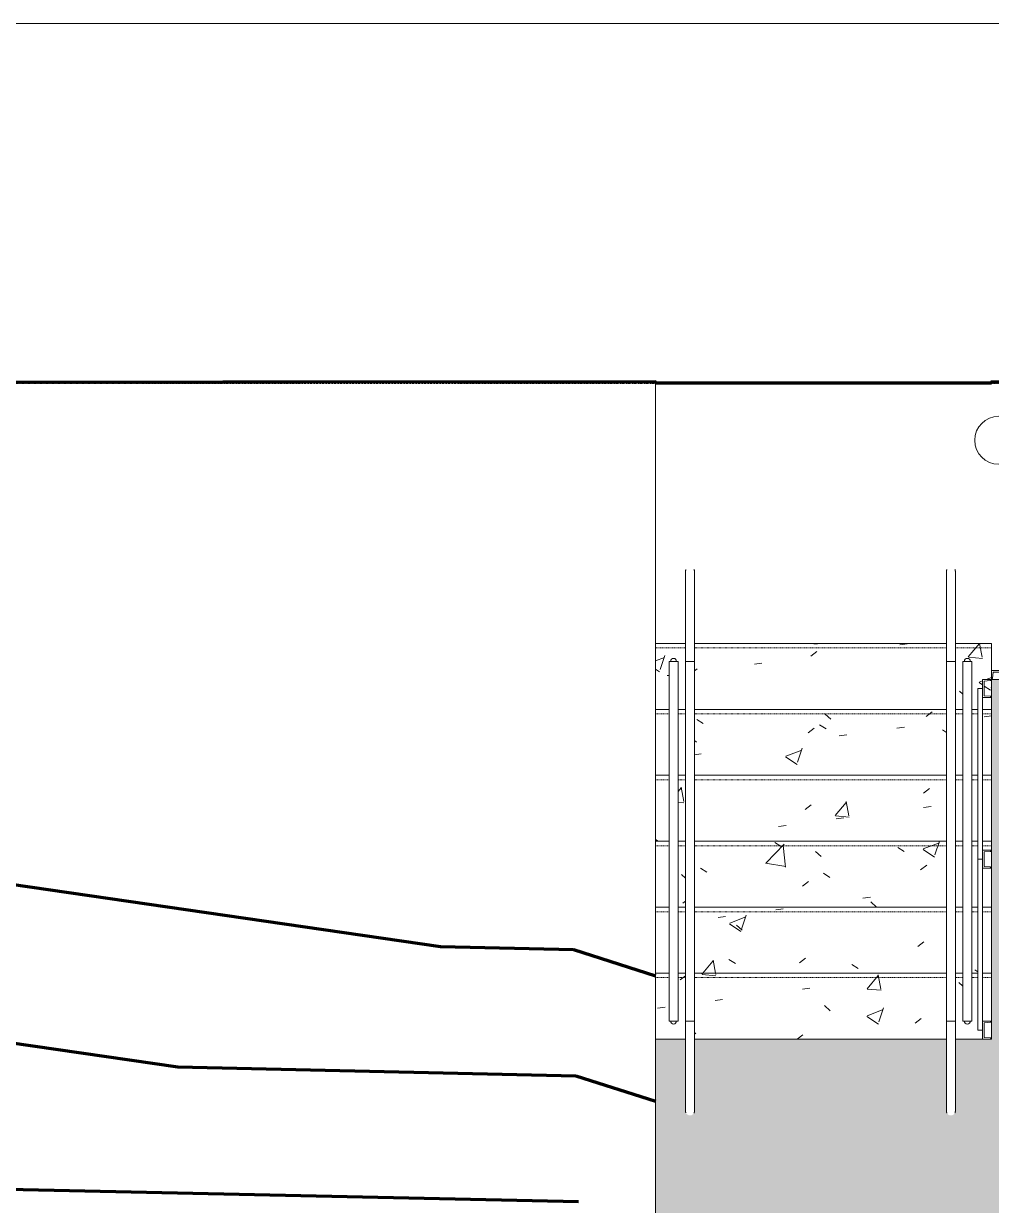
# Model space of a CAD drawing. Header units: inches. Extents: x -4235 to -464, y 9706 to 12425.
# Drawn here: x -2466.3 to -2304.9, y 12131.4 to 12328.6 of the extents above; entities that cross this region are included whole.
import ezdxf

# ---------------------------------------------------------------- set-up
doc = ezdxf.new("R2010")
doc.units = ezdxf.units.IN
doc.header["$MEASUREMENT"] = 0
doc.linetypes.add('Double Dash 3_8_', pattern=[1, 0.375, -0.125, 0.125, -0.125, 0.125, -0.125])
doc.linetypes.add('Overhead 1_16_', pattern=[0.101562, 0.0625, -0.039062])
for name, color, linetype, lineweight in [('0-1', 7, 'Continuous', 5), ('A-FLOR-4', 192, 'Continuous', 9), ('A-FLOR-HRAL', 11, 'Continuous', 9), ('A-FLOR-PATT-1', 9, 'Continuous', 9), ('A-GLAZ-CURT', 52, 'Continuous', 9), ('A-GLAZ-CWMG', 51, 'Continuous', 9), ('C-PROP-LINE', 91, 'Double Dash 3_8_', 50), ('C-TOPO', 7, 'Continuous', 9), ('C-TOPO-MAJR-1', 253, 'Continuous', 70), ('E-LITE-EQPM', 33, 'Continuous', 9), ('S-STRS', 31, 'Continuous', 9), ('S-STRS-6', 9, 'Continuous', 9), ('S-STRS-7', 31, 'Overhead 1_16_', 9)]:
    doc.layers.add(name, color=color, linetype=linetype, lineweight=lineweight)
pattern_1 = [(50, (0, 0), (27.5427, -2.40992), [2.88, -31.68]), (355, (0, 0), (-5.327844, 28.884266), [2.304, -25.344]), (100.451, (2.295, -0.2), (22.215316, 26.47393), [2.448, -26.924]), (46.184, (0, 7.68), (40.981875, -6.35642), [4.32, -47.52]), (96.636, (3.415, 7.15), (35.89075, 37.40619), [3.671, -40.386]), (351.184, (0, 7.68), (35.89097, 37.40622), [3.456, -38.016]), (21, (3.84, 5.76), (22.921036, -15.46073), [2.88, -31.68]), (326, (3.84, 5.76), (9.34353, 27.84574), [2.304, -25.344]), (71.451, (5.75, 4.472), (32.26477, 12.38442), [2.448, -26.924]), (37.5, (0, 0), (0.466855, 12.782707), [1.267, -23.77, 1.267, -24.461, -25.44]), (37.5, (0, 0), (0.466855, 12.782707), [-50.765, 1.267, -24.173]), (7.5, (0, 0), (10.10159, 15.14509), [1.267, -13.402, 1.267, -23.194, -9.696]), (7.5, (0, 0), (10.10159, 15.14509), [-39.13, 1.267, -8.429]), (327.5, (-8.563, 0), (20.499161, -0.86578), [1.267, -8.333, 1.267, -28.685, -39.744]), (327.5, (-8.563, 0), (20.499161, -0.86578), [-39.552, 1.267, -38.477]), (317.5, (-12.403, 0), (22.39478, 3.844288), [1.267, -11.213, 1.267, -18.624, -28.224]), (317.5, (-12.403, 0), (22.39478, 3.844288), [-32.371, 1.267, -26.957])]

# ---------------------------------------------------------------- blocks, each defined once
blk = doc.blocks.new('CTR  - Topography_rvt-1-BACKGROUND - 1ST FLOOR')
at = {"layer": 'C-TOPO'}
for p, q in [((-2078.15, 12328.59), (-2626.02, 12328.59)), ((-2078.15, 12328.59), (-2626.02, 12328.59)), ((-2577.59, 12268.83), (-2360.95, 12268.83)), ((-2360.95, 12268.83), (-2577.59, 12268.83)), ((-2360.95, 12268.83), (-2360.95, 12268.69)), ((-2360.95, 12268.69), (-2360.95, 12268.83)), ((-2360.95, 12268.69), (-2360.95, 12226.84)), ((-2360.95, 12268.69), (-2360.95, 12226.84)), ((-2360.95, 12226.84), (-2360.95, 12225.19)), ((-2360.95, 12226.84), (-2360.95, 12225.19))]:
    blk.add_line(p, q, dxfattribs=at)
at = {"layer": 'C-TOPO-MAJR-1'}
for p, q in [((-2360.95, 12268.69), (-2304.95, 12268.69)), ((-2374.65, 12174.15), (-2360.95, 12169.76)), ((-2374.23, 12153.08), (-2360.95, 12148.82))]:
    blk.add_line(p, q, dxfattribs=at)
at = {"layer": 'C-TOPO-MAJR-1', "flags": 128}
for points in [[(-2360.95, 12268.69), (-2360.95, 12268.83), (-2577.47, 12268.69), (-2577.59, 12268.83)], [(-2304.95, 12268.69), (-2304.95, 12268.83), (-1999.32, 12268.83), (-1999.32, 12268.69)], [(-2535.37, 12195.03), (-2517.36, 12192.14), (-2396.78, 12174.64), (-2374.65, 12174.15)], [(-2554.95, 12171.95), (-2500.9, 12163.29), (-2440.61, 12154.54), (-2374.23, 12153.08)], [(-2373.8, 12132.01), (-2484.44, 12134.43), (-2574.52, 12148.86), (-2618.72, 12143.79)]]:
    blk.add_lwpolyline(points, dxfattribs=at)
blk = doc.blocks.new('Pathway_Cooper_McGraw-Edison _BSC-BRC_Round - Pathway_Cooper_McGraw-Edison _BSC-BRC_Round-2028611-BACKGROUND - 1ST FLOOR')
at = {"layer": 'E-LITE-EQPM'}
for start, end in [(360, 180), (180, 360)]:
    blk.add_arc((0, 0), 4, start, end, dxfattribs=at)
blk = doc.blocks.new('Horizontal_Siding - Horizontal_Siding-2850239-BACKGROUND - 1ST FLOOR')
at = {"layer": 'A-GLAZ-CURT'}
for p, q in [((-14.25, -2.25), (-14.25, -1.5)), ((-12.75, -1.5), (12.75, -1.5)), ((14.25, -1.5), (14.25, -2.25)), ((14.25, -2.25), (-14.25, -2.25))]:
    blk.add_line(p, q, dxfattribs=at)
blk = doc.blocks.new('Rectangular Mullion - RAILING POST-2669756-BACKGROUND - 1ST FLOOR')
at = {"layer": 'A-GLAZ-CWMG'}
for p, q in [((-1.5, 1.5), (1.5, 1.5)), ((-1.5, 0), (-1.5, 1.5)), ((-1.22, 1.18), (-1.29, 0.21)), ((1.22, 1.18), (-1.22, 1.18)), ((1.29, 0.21), (1.22, 1.18)), ((1.5, 1.5), (1.5, 0))]:
    blk.add_line(p, q, dxfattribs=at)
for centre, radius, start, end in [((-1.5, 0.21), 0.21, 270, 0.528), ((1.5, 0.21), 0.211, 179.472, 270)]:
    blk.add_arc(centre, radius, start, end, dxfattribs=at)
blk = doc.blocks.new('Rectangular Mullion - RAILING POST-2680128-BACKGROUND - 1ST FLOOR')
at = {"layer": 'A-GLAZ-CWMG'}
for p, q in [((-3, 1.5), (0, 1.5)), ((-3, 0), (-3, 1.5)), ((-2.72, 1.18), (-2.79, 0.21)), ((-0.28, 1.18), (-2.72, 1.18)), ((-0.21, 0.21), (-0.28, 1.18)), ((0, 1.5), (0, 0))]:
    blk.add_line(p, q, dxfattribs=at)
for centre, radius, start, end in [((-3, 0.21), 0.21, 270, 0.528), ((0, 0.21), 0.211, 179.472, 270)]:
    blk.add_arc(centre, radius, start, end, dxfattribs=at)
blk = doc.blocks.new('Rectangular Mullion - RAILING POST-2806294-BACKGROUND - 1ST FLOOR')
at = {"layer": 'A-GLAZ-CWMG'}
for p, q in [((0, 1.5), (-3, 1.5)), ((-3, 1.5), (-3, 0)), ((-2.79, 0.21), (-2.72, 1.18)), ((-2.72, 1.18), (-0.28, 1.18)), ((-0.28, 1.18), (-0.21, 0.21)), ((0, 0), (0, 1.5))]:
    blk.add_line(p, q, dxfattribs=at)
for centre, start, end in [((-3, 0.21), 270, 0.528), ((0, 0.21), 179.472, 270)]:
    blk.add_arc(centre, 0.21, start, end, dxfattribs=at)
blk = doc.blocks.new('Rectangular Mullion - RAILING POST-2806288-BACKGROUND - 1ST FLOOR')
at = {"layer": 'A-GLAZ-CWMG'}
for p, q in [((-3, 0), (-3, -1.5)), ((0, -1.5), (0, 0)), ((-3, -1.5), (0, -1.5)), ((-2.72, -1.18), (-2.79, -0.21)), ((-0.28, -1.18), (-2.72, -1.18)), ((-0.21, -0.21), (-0.28, -1.18))]:
    blk.add_line(p, q, dxfattribs=at)
for centre, radius, start, end in [((-3, -0.21), 0.211, 359.472, 90), ((0, -0.21), 0.21, 90, 180.528)]:
    blk.add_arc(centre, radius, start, end, dxfattribs=at)
blk = doc.blocks.new('Railing - 1_-2850776-BACKGROUND - 1ST FLOOR')
at = {"layer": 'A-FLOR-HRAL'}
for p, q in [((2, 12.85), (2, 12.94)), ((2, 11), (2, 0)), ((3.5, 0), (3.5, 11))]:
    blk.add_line(p, q, dxfattribs=at)
at = {"layer": 'A-FLOR-HRAL', "flags": 128}
for points in [[(2, 15), (2, 15.03), (2, 15.06), (2.01, 15.09), (2.01, 15.12), (2.01, 15.15), (2.02, 15.18), (2.03, 15.21), (2.04, 15.24), (2.05, 15.26), (2.06, 15.29), (2.07, 15.32), (2.08, 15.35)], [(2, 15), (2, 15), (2, 14.99), (2, 14.97), (2, 14.95), (2, 14.92), (2, 14.89), (2, 14.84), (2, 14.8), (2, 14.74), (2, 14.68), (2, 14.62), (2, 14.55), (2, 14.47), (2, 14.39), (2, 14.3), (2, 14.21), (2, 14.11), (2, 14.01), (2, 13.9), (2, 13.79), (2, 13.67), (2, 13.55), (2, 13.42), (2, 13.29), (2, 13.16), (2, 13.02), (2, 12.89), (2, 12.74), (2, 12.6), (2, 12.45), (2, 12.3), (2, 12.15), (2, 11.99), (2, 11.84), (2, 11.68), (2, 11.52), (2, 11.36), (2, 11.2), (2, 11.04), (2, 11)], [(2, 14.53), (2, 14.6), (2, 14.67), (2, 14.73), (2, 14.78), (2, 14.83), (2, 14.87), (2, 14.91), (2, 14.94), (2, 14.97), (2, 14.98), (2, 14.99), (2, 15), (2, 15)], [(3.41, 15.35), (3.43, 15.33), (3.44, 15.3), (3.45, 15.27), (3.46, 15.24), (3.47, 15.22), (3.48, 15.19), (3.48, 15.16), (3.49, 15.13), (3.49, 15.1), (3.5, 15.07), (3.5, 15.04), (3.5, 15.01), (3.5, 15)], [(3.5, 11), (3.5, 11.16), (3.5, 11.32), (3.5, 11.48), (3.5, 11.64), (3.5, 11.79), (3.5, 11.95), (3.5, 12.11), (3.5, 12.26), (3.5, 12.41), (3.5, 12.56), (3.5, 12.7), (3.5, 12.85), (3.5, 12.99), (3.5, 13.12), (3.5, 13.26), (3.5, 13.39), (3.5, 13.52), (3.5, 13.64), (3.5, 13.76), (3.5, 13.87), (3.5, 13.98), (3.5, 14.08), (3.5, 14.18), (3.5, 14.28), (3.5, 14.37), (3.5, 14.45), (3.5, 14.53), (3.5, 14.6), (3.5, 14.67), (3.5, 14.73), (3.5, 14.78), (3.5, 14.83), (3.5, 14.87), (3.5, 14.91), (3.5, 14.94), (3.5, 14.97), (3.5, 14.98), (3.5, 14.99), (3.5, 15), (3.5, 15)], [(3.5, 15), (3.5, 15), (3.5, 14.99), (3.5, 14.97), (3.5, 14.95), (3.5, 14.92), (3.5, 14.89), (3.5, 14.84), (3.5, 14.8), (3.5, 14.74), (3.5, 14.68), (3.5, 14.62), (3.5, 14.55), (3.5, 14.47), (3.5, 14.39), (3.5, 14.3), (3.5, 14.21), (3.5, 14.11), (3.5, 14.01), (3.5, 13.9), (3.5, 13.79), (3.5, 13.67), (3.5, 13.55), (3.5, 13.42), (3.5, 13.29), (3.5, 13.16), (3.5, 13.02), (3.5, 12.89), (3.5, 12.74), (3.5, 12.6), (3.5, 12.45), (3.5, 12.3), (3.5, 12.15), (3.5, 11.99), (3.5, 11.84), (3.5, 11.68), (3.5, 11.52), (3.5, 11.36), (3.5, 11.2), (3.5, 11.04)], [(2, 11), (2, 11.16), (2, 11.32), (2, 11.48), (2, 11.64), (2, 11.79), (2, 11.95), (2, 12.11), (2, 12.26), (2, 12.41), (2, 12.56), (2, 12.7), (2, 12.84)]]:
    blk.add_lwpolyline(points, dxfattribs=at)
at = {"layer": 'A-FLOR-HRAL'}
blk.add_arc((0, 0), 0.5, 360, 180, dxfattribs=at)
blk = doc.blocks.new('Railing - 1_-2850778-BACKGROUND - 1ST FLOOR')
at = {"layer": 'A-FLOR-HRAL'}
for p, q in [((2, 0), (2, -11)), ((3.5, -11), (3.5, 0))]:
    blk.add_line(p, q, dxfattribs=at)
at = {"layer": 'A-FLOR-HRAL', "flags": 128}
for points in [[(2, -11), (2, -11.16), (2, -11.32), (2, -11.48), (2, -11.64), (2, -11.79), (2, -11.95), (2, -12.11), (2, -12.26), (2, -12.41), (2, -12.56), (2, -12.7), (2, -12.85), (2, -12.99), (2, -13.12), (2, -13.26), (2, -13.39), (2, -13.52), (2, -13.64), (2, -13.76), (2, -13.87), (2, -13.98), (2, -14.08), (2, -14.18), (2, -14.28), (2, -14.37), (2, -14.45), (2, -14.53), (2, -14.6), (2, -14.67), (2, -14.73), (2, -14.78), (2, -14.83), (2, -14.87), (2, -14.91), (2, -14.94), (2, -14.97), (2, -14.98), (2, -14.99), (2, -15), (2, -15)], [(2, -12.94), (2, -12.89), (2, -12.74), (2, -12.6), (2, -12.45), (2, -12.3), (2, -12.15), (2, -11.99), (2, -11.84), (2, -11.68), (2, -11.52), (2, -11.36), (2, -11.2), (2, -11.04)], [(3.5, -11), (3.5, -11.16), (3.5, -11.32), (3.5, -11.48), (3.5, -11.64), (3.5, -11.79), (3.5, -11.95), (3.5, -12.11), (3.5, -12.26), (3.5, -12.41), (3.5, -12.56), (3.5, -12.7), (3.5, -12.85), (3.5, -12.99), (3.5, -13.12), (3.5, -13.26), (3.5, -13.39), (3.5, -13.52), (3.5, -13.64), (3.5, -13.76), (3.5, -13.87), (3.5, -13.98), (3.5, -14.08), (3.5, -14.18), (3.5, -14.28), (3.5, -14.37), (3.5, -14.45), (3.5, -14.53), (3.5, -14.6), (3.5, -14.67), (3.5, -14.73), (3.5, -14.78), (3.5, -14.83), (3.5, -14.87), (3.5, -14.91), (3.5, -14.94), (3.5, -14.97), (3.5, -14.98), (3.5, -14.99), (3.5, -15), (3.5, -15)], [(3.5, -15), (3.5, -15), (3.5, -14.99), (3.5, -14.97), (3.5, -14.95), (3.5, -14.92), (3.5, -14.89), (3.5, -14.84), (3.5, -14.8), (3.5, -14.74), (3.5, -14.68), (3.5, -14.62), (3.5, -14.55), (3.5, -14.47), (3.5, -14.39), (3.5, -14.3), (3.5, -14.21), (3.5, -14.11), (3.5, -14.01), (3.5, -13.9), (3.5, -13.79), (3.5, -13.67), (3.5, -13.55), (3.5, -13.42), (3.5, -13.29), (3.5, -13.16), (3.5, -13.02), (3.5, -12.89), (3.5, -12.74), (3.5, -12.6), (3.5, -12.45), (3.5, -12.3), (3.5, -12.15), (3.5, -11.99), (3.5, -11.84), (3.5, -11.68), (3.5, -11.52), (3.5, -11.36), (3.5, -11.2), (3.5, -11.04), (3.5, -11)], [(2, -15), (2, -15), (2, -14.99), (2, -14.97), (2, -14.95), (2, -14.92), (2, -14.89), (2, -14.84), (2, -14.8), (2, -14.74), (2, -14.68), (2, -14.62), (2, -14.55), (2, -14.5)], [(2.07, -15.33), (2.06, -15.3), (2.05, -15.27), (2.04, -15.24), (2.03, -15.22), (2.02, -15.19), (2.02, -15.16), (2.01, -15.13), (2.01, -15.1), (2, -15.07), (2, -15.04), (2, -15.01), (2, -15)], [(3.5, -15), (3.5, -15.03), (3.5, -15.06), (3.49, -15.09), (3.49, -15.12), (3.49, -15.15), (3.48, -15.18), (3.47, -15.21), (3.46, -15.24), (3.45, -15.26), (3.44, -15.29), (3.43, -15.32), (3.42, -15.35)]]:
    blk.add_lwpolyline(points, dxfattribs=at)
at = {"layer": 'A-FLOR-HRAL'}
blk.add_arc((0, 0), 0.5, 180, 360, dxfattribs=at)
blk = doc.blocks.new('Railing - Railing-2852121-BACKGROUND - 1ST FLOOR')
at = {"layer": 'A-FLOR-HRAL'}
for p, q in [((-2358.7, 12222.19), (-2357.2, 12222.19)), ((-2358.7, 12222.19), (-2358.7, 12162.19)), ((-2357.2, 12222.19), (-2357.2, 12162.19)), ((-2355.95, 12222.19), (-2354.45, 12222.19)), ((-2355.95, 12222.19), (-2355.95, 12162.19)), ((-2354.45, 12222.19), (-2354.45, 12162.19)), ((-2357.2, 12162.19), (-2358.7, 12162.19)), ((-2354.45, 12162.19), (-2355.95, 12162.19))]:
    blk.add_line(p, q, dxfattribs=at)
for name, p in [('Railing - 1_-2850776-BACKGROUND - 1ST FLOOR', (-2357.95, 12222.19)), ('Railing - 1_-2850778-BACKGROUND - 1ST FLOOR', (-2357.95, 12162.19))]:
    blk.add_blockref(name, p)
blk = doc.blocks.new('Railing - Railing-2852128-BACKGROUND - 1ST FLOOR')
at = {"layer": 'A-FLOR-HRAL'}
for p, q in [((-2312.45, 12222.19), (-2310.95, 12222.19)), ((-2312.45, 12222.19), (-2312.45, 12162.19)), ((-2310.95, 12222.19), (-2310.95, 12162.19)), ((-2309.7, 12222.19), (-2308.2, 12222.19)), ((-2309.7, 12222.19), (-2309.7, 12162.19)), ((-2308.2, 12222.19), (-2308.2, 12162.19)), ((-2310.95, 12162.19), (-2312.45, 12162.19)), ((-2308.2, 12162.19), (-2309.7, 12162.19))]:
    blk.add_line(p, q, dxfattribs=at)
at = {"extrusion": (0, 0, -1), "zscale": -1}
for name, p in [('Railing - 1_-2850776-BACKGROUND - 1ST FLOOR', (2308.95, 12222.19)), ('Railing - 1_-2850778-BACKGROUND - 1ST FLOOR', (2308.95, 12162.19))]:
    blk.add_blockref(name, p, dxfattribs=at)
blk = doc.blocks.new('Family - ___-1878357-BACKGROUND - 1ST FLOOR')
at = {"layer": 'C-PROP-LINE'}
blk.add_line((-3989.61, 12268.69), (-629.56, 12268.69), dxfattribs=at)

msp = doc.modelspace()

# ---------------------------------------------------------------- hatches: boundary and pattern name
at = {"layer": 'A-FLOR-PATT-1'}
h = msp.add_hatch(dxfattribs=at)
h.set_pattern_fill('FP_15', color=256, style=0, pattern_type=2)
h.set_pattern_definition([(0, (-2997.02, 11101.99), (-120, 76.8), [0.392, -119.607]), (0, (-2997.02, 11102.386), (-120, 76.8), [0.392, -119.607]), (0, (-2997.02, 11111.59), (-120, 76.8), [0.392, -119.607]), (0, (-2997.02, 11111.986), (-120, 76.8), [0.392, -119.607]), (0, (-2997.02, 11121.19), (-120, 76.8), [0.392, -119.607]), (0, (-2997.02, 11121.586), (-120, 76.8), [0.392, -119.607]), (0, (-2997.02, 11130.79), (-120, 76.8), [0.392, -119.607]), (0, (-2997.02, 11131.186), (-120, 76.8), [0.392, -119.607]), (0, (-2997.02, 11140.39), (-120, 76.8), [0.392, -119.607]), (0, (-2997.02, 11140.786), (-120, 76.8), [0.392, -119.607]), (0, (-2997.02, 11149.99), (-120, 76.8), [0.392, -119.607]), (0, (-2997.02, 11150.386), (-120, 76.8), [0.392, -119.607]), (0, (-2997.02, 11159.59), (-120, 76.8), [0.392, -119.607]), (0, (-2997.02, 11159.986), (-120, 76.8), [0.392, -119.607]), (0, (-2997.02, 11169.19), (-120, 76.8), [0.392, -119.607]), (0, (-2997.02, 11169.586), (-120, 76.8), [0.392, -119.607]), (0, (-2977.02, 11101.99), (-120, 76.8), [0.392, -119.607]), (0, (-2977.02, 11102.386), (-120, 76.8), [0.392, -119.607]), (0, (-2977.02, 11111.59), (-120, 76.8), [0.392, -119.607]), (0, (-2977.02, 11111.986), (-120, 76.8), [0.392, -119.607]), (0, (-2977.02, 11121.19), (-120, 76.8), [0.392, -119.607]), (0, (-2977.02, 11121.586), (-120, 76.8), [0.392, -119.607]), (0, (-2977.02, 11130.79), (-120, 76.8), [0.392, -119.607]), (0, (-2977.02, 11131.186), (-120, 76.8), [0.392, -119.607]), (0, (-2977.02, 11140.39), (-120, 76.8), [0.392, -119.607]), (0, (-2977.02, 11140.786), (-120, 76.8), [0.392, -119.607]), (0, (-2977.02, 11149.99), (-120, 76.8), [0.392, -119.607]), (0, (-2977.02, 11150.386), (-120, 76.8), [0.392, -119.607]), (0, (-2977.02, 11159.59), (-120, 76.8), [0.392, -119.607]), (0, (-2977.02, 11159.986), (-120, 76.8), [0.392, -119.607]), (0, (-2977.02, 11169.19), (-120, 76.8), [0.392, -119.607]), (0, (-2977.02, 11169.586), (-120, 76.8), [0.392, -119.607]), (0, (-2957.02, 11101.99), (-120, 76.8), [0.392, -119.607]), (0, (-2957.02, 11102.386), (-120, 76.8), [0.392, -119.607]), (0, (-2957.02, 11111.59), (-120, 76.8), [0.392, -119.607]), (0, (-2957.02, 11111.986), (-120, 76.8), [0.392, -119.607]), (0, (-2957.02, 11121.19), (-120, 76.8), [0.392, -119.607]), (0, (-2957.02, 11121.586), (-120, 76.8), [0.392, -119.607]), (0, (-2957.02, 11130.79), (-120, 76.8), [0.392, -119.607]), (0, (-2957.02, 11131.186), (-120, 76.8), [0.392, -119.607]), (0, (-2957.02, 11140.39), (-120, 76.8), [0.392, -119.607]), (0, (-2957.02, 11140.786), (-120, 76.8), [0.392, -119.607]), (0, (-2957.02, 11149.99), (-120, 76.8), [0.392, -119.607]), (0, (-2957.02, 11150.386), (-120, 76.8), [0.392, -119.607]), (0, (-2957.02, 11159.59), (-120, 76.8), [0.392, -119.607]), (0, (-2957.02, 11159.986), (-120, 76.8), [0.392, -119.607]), (0, (-2957.02, 11169.19), (-120, 76.8), [0.392, -119.607]), (0, (-2957.02, 11169.586), (-120, 76.8), [0.392, -119.607]), (0, (-2937.02, 11101.99), (-120, 76.8), [0.392, -119.607]), (0, (-2937.02, 11102.386), (-120, 76.8), [0.392, -119.607]), (0, (-2937.02, 11111.59), (-120, 76.8), [0.392, -119.607]), (0, (-2937.02, 11111.986), (-120, 76.8), [0.392, -119.607]), (0, (-2937.02, 11121.19), (-120, 76.8), [0.392, -119.607]), (0, (-2937.02, 11121.586), (-120, 76.8), [0.392, -119.607]), (0, (-2937.02, 11130.79), (-120, 76.8), [0.392, -119.607]), (0, (-2937.02, 11131.186), (-120, 76.8), [0.392, -119.607]), (0, (-2937.02, 11140.39), (-120, 76.8), [0.392, -119.607]), (0, (-2937.02, 11140.786), (-120, 76.8), [0.392, -119.607]), (0, (-2937.02, 11149.99), (-120, 76.8), [0.392, -119.607]), (0, (-2937.02, 11150.386), (-120, 76.8), [0.392, -119.607]), (0, (-2937.02, 11159.59), (-120, 76.8), [0.392, -119.607]), (0, (-2937.02, 11159.986), (-120, 76.8), [0.392, -119.607]), (0, (-2937.02, 11169.19), (-120, 76.8), [0.392, -119.607]), (0, (-2937.02, 11169.586), (-120, 76.8), [0.392, -119.607]), (0, (-2917.02, 11101.99), (-120, 76.8), [0.392, -119.607]), (0, (-2917.02, 11102.386), (-120, 76.8), [0.392, -119.607]), (0, (-2917.02, 11111.59), (-120, 76.8), [0.392, -119.607]), (0, (-2917.02, 11111.986), (-120, 76.8), [0.392, -119.607]), (0, (-2917.02, 11121.19), (-120, 76.8), [0.392, -119.607]), (0, (-2917.02, 11121.586), (-120, 76.8), [0.392, -119.607]), (0, (-2917.02, 11130.79), (-120, 76.8), [0.392, -119.607]), (0, (-2917.02, 11131.186), (-120, 76.8), [0.392, -119.607]), (0, (-2917.02, 11140.39), (-120, 76.8), [0.392, -119.607]), (0, (-2917.02, 11140.786), (-120, 76.8), [0.392, -119.607]), (0, (-2917.02, 11149.99), (-120, 76.8), [0.392, -119.607]), (0, (-2917.02, 11150.386), (-120, 76.8), [0.392, -119.607]), (0, (-2917.02, 11159.59), (-120, 76.8), [0.392, -119.607]), (0, (-2917.02, 11159.986), (-120, 76.8), [0.392, -119.607]), (0, (-2917.02, 11169.19), (-120, 76.8), [0.392, -119.607]), (0, (-2917.02, 11169.586), (-120, 76.8), [0.392, -119.607]), (0, (-2897.02, 11101.99), (-120, 76.8), [0.392, -119.607]), (0, (-2897.02, 11102.386), (-120, 76.8), [0.392, -119.607]), (0, (-2897.02, 11111.59), (-120, 76.8), [0.392, -119.607]), (0, (-2897.02, 11111.986), (-120, 76.8), [0.392, -119.607]), (0, (-2897.02, 11121.19), (-120, 76.8), [0.392, -119.607]), (0, (-2897.02, 11121.586), (-120, 76.8), [0.392, -119.607]), (0, (-2897.02, 11130.79), (-120, 76.8), [0.392, -119.607]), (0, (-2897.02, 11131.186), (-120, 76.8), [0.392, -119.607]), (0, (-2897.02, 11140.39), (-120, 76.8), [0.392, -119.607]), (0, (-2897.02, 11140.786), (-120, 76.8), [0.392, -119.607]), (0, (-2897.02, 11149.99), (-120, 76.8), [0.392, -119.607]), (0, (-2897.02, 11150.386), (-120, 76.8), [0.392, -119.607]), (0, (-2897.02, 11159.59), (-120, 76.8), [0.392, -119.607]), (0, (-2897.02, 11159.986), (-120, 76.8), [0.392, -119.607]), (0, (-2897.02, 11169.19), (-120, 76.8), [0.392, -119.607]), (0, (-2897.02, 11169.586), (-120, 76.8), [0.392, -119.607]), (90, (-3003.47, 11116.59), (-120, 7e-15), [9.6, -67.2]), (90, (-2997.02, 11101.99), (-120, 7e-15), [0.392, -76.407]), (90, (-2997.02, 11111.59), (-120, 7e-15), [0.392, -76.407]), (90, (-2997.02, 11121.19), (-120, 7e-15), [0.392, -76.407]), (90, (-2997.02, 11130.79), (-120, 7e-15), [0.392, -76.407]), (90, (-2997.02, 11140.39), (-120, 7e-15), [0.392, -76.407]), (90, (-2997.02, 11149.99), (-120, 7e-15), [0.392, -76.407]), (90, (-2997.02, 11159.59), (-120, 7e-15), [0.392, -76.407]), (90, (-2997.02, 11169.19), (-120, 7e-15), [0.392, -76.407]), (90, (-2996.63, 11101.99), (-120, 7e-15), [0.392, -76.407]), (90, (-2996.63, 11111.59), (-120, 7e-15), [0.392, -76.407]), (90, (-2996.63, 11121.19), (-120, 7e-15), [0.392, -76.407]), (90, (-2996.63, 11130.79), (-120, 7e-15), [0.392, -76.407]), (90, (-2996.63, 11140.39), (-120, 7e-15), [0.392, -76.407]), (90, (-2996.63, 11149.99), (-120, 7e-15), [0.392, -76.407]), (90, (-2996.63, 11159.59), (-120, 7e-15), [0.392, -76.407]), (90, (-2996.63, 11169.19), (-120, 7e-15), [0.392, -76.407]), (90, (-2987.32, 11135.79), (-120, 7e-15), [9.6, -67.2]), (90, (-2987.32, 11164.59), (-120, 7e-15), [9.6, -67.2]), (90, (-2977.02, 11101.99), (-120, 7e-15), [0.392, -76.407]), (90, (-2977.02, 11111.59), (-120, 7e-15), [0.392, -76.407]), (90, (-2977.02, 11121.19), (-120, 7e-15), [0.392, -76.407]), (90, (-2977.02, 11130.79), (-120, 7e-15), [0.392, -76.407]), (90, (-2977.02, 11140.39), (-120, 7e-15), [0.392, -76.407]), (90, (-2977.02, 11149.99), (-120, 7e-15), [0.392, -76.407]), (90, (-2977.02, 11159.59), (-120, 7e-15), [0.392, -76.407]), (90, (-2977.02, 11169.19), (-120, 7e-15), [0.392, -76.407]), (90, (-2976.63, 11101.99), (-120, 7e-15), [0.392, -76.407]), (90, (-2976.63, 11111.59), (-120, 7e-15), [0.392, -76.407]), (90, (-2976.63, 11121.19), (-120, 7e-15), [0.392, -76.407]), (90, (-2976.63, 11130.79), (-120, 7e-15), [0.392, -76.407]), (90, (-2976.63, 11140.39), (-120, 7e-15), [0.392, -76.407]), (90, (-2976.63, 11149.99), (-120, 7e-15), [0.392, -76.407]), (90, (-2976.63, 11159.59), (-120, 7e-15), [0.392, -76.407]), (90, (-2976.63, 11169.19), (-120, 7e-15), [0.392, -76.407]), (90, (-2957.02, 11101.99), (-120, 7e-15), [0.392, -76.407]), (90, (-2957.02, 11111.59), (-120, 7e-15), [0.392, -76.407]), (90, (-2957.02, 11121.19), (-120, 7e-15), [0.392, -76.407]), (90, (-2957.02, 11130.79), (-120, 7e-15), [0.392, -76.407]), (90, (-2957.02, 11140.39), (-120, 7e-15), [0.392, -76.407]), (90, (-2957.02, 11149.99), (-120, 7e-15), [0.392, -76.407]), (90, (-2957.02, 11159.59), (-120, 7e-15), [0.392, -76.407]), (90, (-2957.02, 11169.19), (-120, 7e-15), [0.392, -76.407]), (90, (-2956.63, 11101.99), (-120, 7e-15), [0.392, -76.407]), (90, (-2956.63, 11111.59), (-120, 7e-15), [0.392, -76.407]), (90, (-2956.63, 11121.19), (-120, 7e-15), [0.392, -76.407]), (90, (-2956.63, 11130.79), (-120, 7e-15), [0.392, -76.407]), (90, (-2956.63, 11140.39), (-120, 7e-15), [0.392, -76.407]), (90, (-2956.63, 11149.99), (-120, 7e-15), [0.392, -76.407]), (90, (-2956.63, 11159.59), (-120, 7e-15), [0.392, -76.407]), (90, (-2956.63, 11169.19), (-120, 7e-15), [0.392, -76.407]), (90, (-2946.77, 11106.99), (-120, 7e-15), [9.6, -67.2]), (90, (-2946.77, 11145.39), (-120, 7e-15), [9.6, -67.2]), (90, (-2937.02, 11101.99), (-120, 7e-15), [0.392, -76.407]), (90, (-2937.02, 11111.59), (-120, 7e-15), [0.392, -76.407]), (90, (-2937.02, 11121.19), (-120, 7e-15), [0.392, -76.407]), (90, (-2937.02, 11130.79), (-120, 7e-15), [0.392, -76.407]), (90, (-2937.02, 11140.39), (-120, 7e-15), [0.392, -76.407]), (90, (-2937.02, 11149.99), (-120, 7e-15), [0.392, -76.407]), (90, (-2937.02, 11159.59), (-120, 7e-15), [0.392, -76.407]), (90, (-2937.02, 11169.19), (-120, 7e-15), [0.392, -76.407]), (90, (-2936.63, 11101.99), (-120, 7e-15), [0.392, -76.407]), (90, (-2936.63, 11111.59), (-120, 7e-15), [0.392, -76.407]), (90, (-2936.63, 11121.19), (-120, 7e-15), [0.392, -76.407]), (90, (-2936.63, 11130.79), (-120, 7e-15), [0.392, -76.407]), (90, (-2936.63, 11140.39), (-120, 7e-15), [0.392, -76.407]), (90, (-2936.63, 11149.99), (-120, 7e-15), [0.392, -76.407]), (90, (-2936.63, 11159.59), (-120, 7e-15), [0.392, -76.407]), (90, (-2936.63, 11169.19), (-120, 7e-15), [0.392, -76.407]), (90, (-2925.94, 11126.19), (-120, 7e-15), [9.6, -67.2]), (90, (-2917.02, 11101.99), (-120, 7e-15), [0.392, -76.407]), (90, (-2917.02, 11111.59), (-120, 7e-15), [0.392, -76.407]), (90, (-2917.02, 11121.19), (-120, 7e-15), [0.392, -76.407]), (90, (-2917.02, 11130.79), (-120, 7e-15), [0.392, -76.407]), (90, (-2917.02, 11140.39), (-120, 7e-15), [0.392, -76.407]), (90, (-2917.02, 11149.99), (-120, 7e-15), [0.392, -76.407]), (90, (-2917.02, 11159.59), (-120, 7e-15), [0.392, -76.407]), (90, (-2917.02, 11169.19), (-120, 7e-15), [0.392, -76.407]), (90, (-2916.63, 11101.99), (-120, 7e-15), [0.392, -76.407]), (90, (-2916.63, 11111.59), (-120, 7e-15), [0.392, -76.407]), (90, (-2916.63, 11121.19), (-120, 7e-15), [0.392, -76.407]), (90, (-2916.63, 11130.79), (-120, 7e-15), [0.392, -76.407]), (90, (-2916.63, 11140.39), (-120, 7e-15), [0.392, -76.407]), (90, (-2916.63, 11149.99), (-120, 7e-15), [0.392, -76.407]), (90, (-2916.63, 11159.59), (-120, 7e-15), [0.392, -76.407]), (90, (-2916.63, 11169.19), (-120, 7e-15), [0.392, -76.407]), (90, (-2905.27, 11097.39), (-120, 7e-15), [9.6, -67.2]), (90, (-2905.27, 11154.99), (-120, 7e-15), [9.6, -67.2]), (90, (-2897.02, 11101.99), (-120, 7e-15), [0.392, -76.407]), (90, (-2897.02, 11111.59), (-120, 7e-15), [0.392, -76.407]), (90, (-2897.02, 11121.19), (-120, 7e-15), [0.392, -76.407]), (90, (-2897.02, 11130.79), (-120, 7e-15), [0.392, -76.407]), (90, (-2897.02, 11140.39), (-120, 7e-15), [0.392, -76.407]), (90, (-2897.02, 11149.99), (-120, 7e-15), [0.392, -76.407]), (90, (-2897.02, 11159.59), (-120, 7e-15), [0.392, -76.407]), (90, (-2897.02, 11169.19), (-120, 7e-15), [0.392, -76.407]), (90, (-2896.63, 11101.99), (-120, 7e-15), [0.392, -76.407]), (90, (-2896.63, 11111.59), (-120, 7e-15), [0.392, -76.407]), (90, (-2896.63, 11121.19), (-120, 7e-15), [0.392, -76.407]), (90, (-2896.63, 11130.79), (-120, 7e-15), [0.392, -76.407]), (90, (-2896.63, 11140.39), (-120, 7e-15), [0.392, -76.407]), (90, (-2896.63, 11149.99), (-120, 7e-15), [0.392, -76.407]), (90, (-2896.63, 11159.59), (-120, 7e-15), [0.392, -76.407]), (90, (-2896.63, 11169.19), (-120, 7e-15), [0.392, -76.407]), (180, (-2892.324, 11097.39), (-120, 76.8), [120, 0, 0, 0]), (180, (-2892.324, 11106.99), (-120, 76.8), [120, 0, 0, 0]), (180, (-2892.324, 11116.59), (-120, 76.8), [120, 0, 0, 0]), (180, (-2892.324, 11126.19), (-120, 76.8), [120, 0, 0, 0]), (180, (-2892.324, 11135.79), (-120, 76.8), [120, 0, 0, 0]), (180, (-2892.324, 11145.39), (-120, 76.8), [120, 0, 0, 0]), (180, (-2892.324, 11154.99), (-120, 76.8), [120, 0, 0, 0]), (180, (-2892.324, 11164.59), (-120, 76.8), [120, 0, 0, 0])])
h.paths.add_polyline_path([(-3961.32, 9946.44), (-3829.32, 9946.44), (-3829.32, 10051.37), (-3832.45, 10051.37), (-3832.45, 10089.39), (-3829.32, 10089.39), (-3829.32, 10127.98), (-3832.45, 10127.98), (-3832.45, 10166), (-3829.32, 10166), (-3829.32, 10167.33), (-3832.73, 10167.33), (-3832.73, 10203.45), (-3829.32, 10203.45), (-3829.32, 10215.19), (-3885.92, 10215.19), (-3885.92, 10210.19), (-3873.73, 10210.16), (-3873.68, 10210.12), (-3873.48, 10210.04), (-3873.31, 10209.86), (-3873.22, 10209.68), (-3873.19, 10209.57), (-3873.19, 10209.3), (-3873.23, 10209.17), (-3873.33, 10209), (-3873.46, 10208.86), (-3873.55, 10208.79), (-3874.25, 10208.7), (-3874.86, 10208.69), (-3878.73, 10208.69), (-3885.92, 10208.69), (-3885.92, 10166.69), (-3873.84, 10166.66), (-3873.39, 10166.47), (-3873.23, 10166.2), (-3873.19, 10166.07), (-3873.2, 10165.78), (-3873.23, 10165.67), (-3873.37, 10165.44), (-3873.46, 10165.36), (-3873.61, 10165.28), (-3874.12, 10165.19), (-3875.72, 10165.19), (-3885.92, 10165.19), (-3885.92, 10160.69), (-3885.85, 10160.69), (-3885.85, 10159.19), (-3886.06, 10159.19), (-3961.32, 10159.19), (-3961.32, 9946.49)], flags=0)
h.paths.add_polyline_path([(-3885.92, 10818.99), (-3829.32, 10818.99), (-3829.32, 10857.77), (-3832.45, 10857.77), (-3832.45, 10895.79), (-3829.32, 10895.79), (-3829.32, 10902.05), (-3831.82, 10902.05), (-3831.82, 10901.49), (-3832.82, 10901.49), (-3832.82, 10930.49), (-3831.82, 10930.49), (-3831.82, 10929.93), (-3829.32, 10929.93), (-3829.32, 10973.54), (-3832.73, 10973.54), (-3832.73, 11009.66), (-3829.32, 11009.66), (-3829.32, 11011.18), (-3832.45, 11011.18), (-3832.45, 11011.61), (-3961.32, 11011.57), (-3961.28, 10874.99), (-3885.92, 10874.99), (-3885.92, 10868.99), (-3873.73, 10868.96), (-3873.68, 10868.92), (-3873.55, 10868.89), (-3873.31, 10868.66), (-3873.22, 10868.48), (-3873.19, 10868.37), (-3873.19, 10868.1), (-3873.23, 10867.97), (-3873.33, 10867.8), (-3873.46, 10867.66), (-3873.55, 10867.59), (-3874.25, 10867.5), (-3874.86, 10867.49), (-3878.73, 10867.49), (-3885.92, 10867.49), (-3885.92, 10825.49), (-3873.84, 10825.46), (-3873.39, 10825.27), (-3873.23, 10825), (-3873.19, 10824.87), (-3873.2, 10824.58), (-3873.23, 10824.47), (-3873.37, 10824.24), (-3873.46, 10824.16), (-3873.61, 10824.08), (-3874.12, 10823.99), (-3875.72, 10823.99), (-3885.92, 10823.99)], flags=0)
h.paths.add_polyline_path([(-2716.32, 12087.19), (-2716.32, 12219.19), (-3088.32, 12219.19), (-3088.32, 12159.19), (-3094.32, 12159.19), (-3094.35, 12146.99), (-3094.39, 12146.94), (-3094.47, 12146.75), (-3094.64, 12146.58), (-3094.84, 12146.48), (-3094.94, 12146.46), (-3095.21, 12146.46), (-3095.41, 12146.53), (-3095.52, 12146.59), (-3095.68, 12146.76), (-3095.73, 12146.87), (-3095.82, 12147.52), (-3095.82, 12148.12), (-3095.82, 12157.14), (-3095.82, 12159.19), (-3137.82, 12159.19), (-3137.84, 12147.13), (-3138.04, 12146.66), (-3138.31, 12146.49), (-3138.44, 12146.46), (-3138.74, 12146.46), (-3138.84, 12146.5), (-3139.02, 12146.59), (-3139.2, 12146.78), (-3139.24, 12146.87), (-3139.32, 12147.38), (-3139.32, 12148.99), (-3139.32, 12159.19), (-3144.32, 12159.19), (-3144.32, 12087.19), (-3131.77, 12087.19), (-3131.77, 12089.69), (-3132.33, 12089.69), (-3132.33, 12090.69), (-3103.33, 12090.69), (-3103.33, 12089.69), (-3103.89, 12089.69), (-3103.89, 12087.19), (-3060.14, 12087.19), (-3060.14, 12090.31), (-3022.11, 12090.31), (-3022.11, 12087.19), (-3020.79, 12087.19), (-3020.79, 12090.6), (-2984.66, 12090.6), (-2984.66, 12087.19), (-2867.19, 12087.19), (-2867.19, 12090.6), (-2831.06, 12090.6), (-2831.06, 12087.19), (-2829.55, 12087.19), (-2829.55, 12090.31), (-2791.52, 12090.31), (-2791.52, 12087.19), (-2791.34, 12087.19), (-2791.34, 12090.31), (-2753.31, 12090.31), (-2753.31, 12087.19), (-2746.2, 12087.19), (-2746.2, 12089.69), (-2746.76, 12089.69), (-2746.76, 12090.69), (-2717.76, 12090.69), (-2717.76, 12089.69), (-2718.32, 12089.69), (-2718.32, 12087.19)], flags=0)
h.paths.add_polyline_path([(-3830.26, 12087.19), (-3712.62, 12087.19), (-3712.62, 12090.31), (-3674.6, 12090.31), (-3674.6, 12087.19), (-3673.59, 12087.19), (-3673.59, 12090.6), (-3637.46, 12090.6), (-3637.46, 12087.19), (-3631.32, 12087.19), (-3631.32, 12159.19), (-3636.32, 12159.19), (-3636.35, 12146.99), (-3636.39, 12146.94), (-3636.47, 12146.75), (-3636.64, 12146.58), (-3636.84, 12146.48), (-3636.94, 12146.46), (-3637.21, 12146.46), (-3637.41, 12146.53), (-3637.52, 12146.59), (-3637.68, 12146.76), (-3637.73, 12146.87), (-3637.82, 12147.52), (-3637.82, 12148.12), (-3637.82, 12157.14), (-3637.82, 12159.19), (-3679.82, 12159.19), (-3679.84, 12147.13), (-3680.04, 12146.66), (-3680.31, 12146.49), (-3680.44, 12146.46), (-3680.74, 12146.46), (-3680.84, 12146.5), (-3681.02, 12146.59), (-3681.2, 12146.78), (-3681.24, 12146.87), (-3681.32, 12147.38), (-3681.32, 12148.99), (-3681.32, 12159.19), (-3687.32, 12159.23), (-3687.37, 12219.19), (-3879.32, 12219.19), (-3879.32, 12087.19), (-3830.32, 12087.19)], flags=0)
h.paths.add_polyline_path([(-2360.95, 12087.19), (-2348.79, 12087.19), (-2348.79, 12090.6), (-2312.66, 12090.6), (-2312.66, 12087.19), (-2311.34, 12087.19), (-2311.34, 12090.31), (-2273.31, 12090.31), (-2273.31, 12087.19), (-2176.94, 12087.19), (-2176.94, 12090.31), (-2138.91, 12090.31), (-2138.91, 12087.19), (-2098.7, 12087.19), (-2098.74, 12219.19), (-2304.95, 12219.19), (-2304.95, 12159.19), (-2310.95, 12159.19), (-2310.98, 12146.99), (-2311.02, 12146.94), (-2311.1, 12146.75), (-2311.27, 12146.58), (-2311.46, 12146.48), (-2311.57, 12146.46), (-2311.84, 12146.46), (-2312.04, 12146.53), (-2312.14, 12146.59), (-2312.3, 12146.76), (-2312.36, 12146.87), (-2312.44, 12147.52), (-2312.45, 12148.12), (-2312.45, 12157.14), (-2312.45, 12159.19), (-2354.45, 12159.19), (-2354.49, 12147.07), (-2354.67, 12146.66), (-2354.93, 12146.49), (-2355.07, 12146.46), (-2355.36, 12146.46), (-2355.47, 12146.5), (-2355.64, 12146.59), (-2355.82, 12146.78), (-2355.86, 12146.87), (-2355.94, 12147.38), (-2355.95, 12148.99), (-2355.95, 12159.19), (-2360.95, 12159.19), (-2360.95, 12087.77)], flags=0)
at = {"layer": 'S-STRS-6'}
h = msp.add_hatch(dxfattribs=at)
h.set_pattern_fill('FP_11', color=256, style=0, pattern_type=2)
h.set_pattern_definition(pattern_1)
h.paths.add_polyline_path([(-2360.95, 12214.19), (-2358.7, 12214.19), (-2358.7, 12222.19), (-2358.45, 12222.19), (-2358.4, 12222.41), (-2358.26, 12222.58), (-2358.06, 12222.68), (-2357.84, 12222.68), (-2357.64, 12222.58), (-2357.5, 12222.41), (-2357.45, 12222.19), (-2357.2, 12222.19), (-2357.2, 12214.19), (-2355.95, 12214.19), (-2355.95, 12225.19), (-2360.95, 12225.19), (-2360.95, 12219.45)], flags=0)
h.paths.add_polyline_path([(-2354.45, 12214.19), (-2312.45, 12214.19), (-2312.45, 12225.19), (-2354.45, 12225.19), (-2354.45, 12219.45)], flags=0)
h.paths.add_polyline_path([(-2304.95, 12219.19), (-2304.95, 12219.14), (-2305.16, 12218.98), (-2306.13, 12218.91), (-2306.13, 12216.46), (-2305.16, 12216.4), (-2304.95, 12216.19), (-2304.95, 12219.14)], flags=0)
h.paths.add_polyline_path([(-2310.95, 12214.19), (-2309.7, 12214.19), (-2309.7, 12222.19), (-2309.45, 12222.19), (-2309.4, 12222.41), (-2309.26, 12222.58), (-2309.01, 12222.68), (-2308.84, 12222.68), (-2308.64, 12222.58), (-2308.5, 12222.41), (-2308.45, 12222.19), (-2308.2, 12222.19), (-2308.2, 12214.19), (-2307.2, 12214.19), (-2307.2, 12217.69), (-2306.45, 12217.69), (-2306.45, 12219.19), (-2304.95, 12219.19), (-2304.95, 12225.19), (-2310.95, 12225.19), (-2310.95, 12219.45)], flags=0)
h.paths.add_polyline_path([(-2304.95, 12214.19), (-2304.95, 12216.19), (-2306.45, 12216.19), (-2306.45, 12214.19), (-2305.16, 12214.19)], flags=0)
h = msp.add_hatch(dxfattribs=at)
h.set_pattern_fill('FP_11', color=256, style=0, pattern_type=2)
h.set_pattern_definition(pattern_1)
h.paths.add_polyline_path([(-2304.95, 12203.19), (-2304.95, 12214.19), (-2306.45, 12214.19), (-2306.45, 12203.19)], flags=0)
h.paths.add_polyline_path([(-2307.2, 12203.19), (-2307.2, 12214.19), (-2308.2, 12214.19), (-2308.2, 12203.19)], flags=0)
h.paths.add_polyline_path([(-2309.7, 12203.19), (-2309.7, 12214.19), (-2310.95, 12214.19), (-2310.95, 12203.19)], flags=0)
h.paths.add_polyline_path([(-2312.45, 12203.19), (-2312.45, 12214.19), (-2354.45, 12214.19), (-2354.45, 12203.19), (-2323.02, 12203.19)], flags=0)
h.paths.add_polyline_path([(-2355.95, 12203.19), (-2355.95, 12214.19), (-2357.2, 12214.19), (-2357.2, 12203.19)], flags=0)
h.paths.add_polyline_path([(-2358.7, 12203.19), (-2358.7, 12214.19), (-2360.95, 12214.19), (-2360.95, 12203.19)], flags=0)
h = msp.add_hatch(dxfattribs=at)
h.set_pattern_fill('FP_13', color=256, style=0, pattern_type=2)
h.set_pattern_definition(pattern_1)
h.paths.add_polyline_path([(-2360.95, 12192.19), (-2358.7, 12192.19), (-2358.7, 12203.19), (-2360.95, 12203.19), (-2360.95, 12198.68)], flags=0)
h.paths.add_polyline_path([(-2306.45, 12192.19), (-2304.95, 12192.19), (-2304.95, 12203.19), (-2306.45, 12203.19), (-2306.45, 12198.68)], flags=0)
h.paths.add_polyline_path([(-2307.2, 12192.19), (-2307.2, 12203.19), (-2308.2, 12203.19), (-2308.2, 12192.19)], flags=0)
h.paths.add_polyline_path([(-2357.2, 12192.19), (-2355.95, 12192.19), (-2355.95, 12203.19), (-2357.2, 12203.19), (-2357.2, 12198.68)], flags=0)
h.paths.add_polyline_path([(-2309.7, 12192.19), (-2309.7, 12203.19), (-2310.95, 12203.19), (-2310.95, 12192.19)], flags=0)
h.paths.add_polyline_path([(-2354.45, 12192.19), (-2312.45, 12192.19), (-2312.45, 12203.19), (-2354.45, 12203.19), (-2354.45, 12198.68)], flags=0)
h = msp.add_hatch(dxfattribs=at)
h.set_pattern_fill('FP_11', color=256, style=0, pattern_type=2)
h.set_pattern_definition(pattern_1)
h.paths.add_polyline_path([(-2304.95, 12187.69), (-2304.95, 12190.64), (-2305.16, 12190.48), (-2306.13, 12190.41), (-2306.13, 12187.96), (-2305.16, 12187.9), (-2304.95, 12187.74)], flags=0)
h.paths.add_polyline_path([(-2306.45, 12181.19), (-2304.95, 12181.19), (-2304.95, 12187.69), (-2306.45, 12187.69)], flags=0)
h.paths.add_polyline_path([(-2358.7, 12181.19), (-2358.7, 12192.19), (-2360.95, 12192.19), (-2360.95, 12181.19)], flags=0)
h.paths.add_polyline_path([(-2357.2, 12181.19), (-2355.95, 12181.19), (-2355.95, 12192.19), (-2357.2, 12192.19)], flags=0)
h.paths.add_polyline_path([(-2354.45, 12181.19), (-2312.45, 12181.19), (-2312.45, 12192.19), (-2354.45, 12192.19)], flags=0)
h.paths.add_polyline_path([(-2310.95, 12181.19), (-2309.7, 12181.19), (-2309.7, 12192.19), (-2310.95, 12192.19)], flags=0)
h.paths.add_polyline_path([(-2308.2, 12181.19), (-2307.2, 12181.19), (-2307.2, 12192.19), (-2308.2, 12192.19), (-2308.2, 12189.19)], flags=0)
h.paths.add_polyline_path([(-2306.13, 12190.69), (-2304.95, 12190.69), (-2304.95, 12192.19), (-2306.45, 12192.19), (-2306.45, 12190.69)], flags=0)
h = msp.add_hatch(dxfattribs=at)
h.set_pattern_fill('FP_11', color=256, style=0, pattern_type=2)
h.set_pattern_definition(pattern_1)
h.paths.add_polyline_path([(-2304.95, 12170.19), (-2304.95, 12181.19), (-2306.45, 12181.19), (-2306.45, 12170.19)], flags=0)
h.paths.add_polyline_path([(-2307.2, 12170.19), (-2307.2, 12181.19), (-2308.2, 12181.19), (-2308.2, 12170.19)], flags=0)
h.paths.add_polyline_path([(-2309.7, 12170.19), (-2309.7, 12181.19), (-2310.95, 12181.19), (-2310.95, 12170.19)], flags=0)
h.paths.add_polyline_path([(-2312.45, 12170.19), (-2312.45, 12181.19), (-2354.45, 12181.19), (-2354.45, 12170.19), (-2323.02, 12170.19)], flags=0)
h.paths.add_polyline_path([(-2355.95, 12170.19), (-2355.95, 12181.19), (-2357.2, 12181.19), (-2357.2, 12170.19)], flags=0)
h.paths.add_polyline_path([(-2358.7, 12170.19), (-2358.7, 12181.19), (-2360.95, 12181.19), (-2360.95, 12170.19)], flags=0)
h = msp.add_hatch(dxfattribs=at)
h.set_pattern_fill('FP_13', color=256, style=0, pattern_type=2)
h.set_pattern_definition(pattern_1)
h.paths.add_polyline_path([(-2360.95, 12159.19), (-2355.95, 12159.19), (-2355.95, 12170.19), (-2357.2, 12170.19), (-2357.2, 12162.19), (-2357.45, 12162.19), (-2357.5, 12161.97), (-2357.64, 12161.8), (-2357.84, 12161.7), (-2358.06, 12161.7), (-2358.26, 12161.8), (-2358.4, 12161.97), (-2358.45, 12162.19), (-2358.7, 12162.19), (-2358.7, 12170.19), (-2360.95, 12170.19), (-2360.95, 12162.19)], flags=0)
h.paths.add_polyline_path([(-2354.45, 12159.19), (-2312.45, 12159.19), (-2312.45, 12170.19), (-2354.45, 12170.19), (-2354.45, 12161.69)], flags=0)
h.paths.add_polyline_path([(-2310.95, 12159.19), (-2306.45, 12159.19), (-2306.45, 12160.69), (-2307.2, 12160.69), (-2307.2, 12170.19), (-2308.2, 12170.19), (-2308.2, 12162.19), (-2308.45, 12162.19), (-2308.5, 12161.97), (-2308.64, 12161.8), (-2308.84, 12161.7), (-2309.06, 12161.7), (-2309.26, 12161.8), (-2309.4, 12161.97), (-2309.45, 12162.19), (-2309.7, 12162.19), (-2309.7, 12170.19), (-2310.95, 12170.19), (-2310.95, 12161.69)], flags=0)
h.paths.add_polyline_path([(-2304.95, 12162.19), (-2304.95, 12170.19), (-2306.45, 12170.19), (-2306.45, 12162.19), (-2305.16, 12162.19)], flags=0)
h.paths.add_polyline_path([(-2304.95, 12159.19), (-2304.95, 12162.14), (-2305.16, 12161.98), (-2306.13, 12161.91), (-2306.13, 12159.46), (-2305.16, 12159.4), (-2304.95, 12159.24)], flags=0)

# ---------------------------------------------------------------- linework, layer by layer
at = {"layer": 'A-FLOR-4'}
for p, q in [((-2098.7, 12219.19), (-2304.95, 12219.19)), ((-2304.95, 12219.19), (-2304.95, 12159.19)), ((-2360.95, 12159.19), (-2360.95, 12087.19)), ((-2355.95, 12159.19), (-2360.95, 12159.19)), ((-2312.44, 12159.19), (-2354.45, 12159.19)), ((-2306.45, 12159.19), (-2310.95, 12159.19))]:
    msp.add_line(p, q, dxfattribs=at)
at = {"layer": 'S-STRS'}
for p, q in [((-2355.94, 12225.19), (-2360.95, 12225.19)), ((-2360.95, 12225.19), (-2360.95, 12214.19)), ((-2312.45, 12225.19), (-2354.45, 12225.19)), ((-2304.95, 12225.19), (-2310.95, 12225.19)), ((-2304.95, 12225.19), (-2304.95, 12220.69)), ((-2360.95, 12214.19), (-2360.95, 12203.19)), ((-2358.7, 12214.19), (-2360.95, 12214.19)), ((-2355.95, 12214.19), (-2357.2, 12214.19)), ((-2312.45, 12214.19), (-2354.45, 12214.19)), ((-2309.7, 12214.19), (-2310.95, 12214.19)), ((-2307.2, 12214.19), (-2308.2, 12214.19)), ((-2304.95, 12214.19), (-2306.45, 12214.19)), ((-2360.95, 12203.19), (-2360.95, 12192.19)), ((-2358.7, 12203.19), (-2360.95, 12203.19)), ((-2355.95, 12203.19), (-2357.2, 12203.19)), ((-2312.45, 12203.19), (-2354.45, 12203.19)), ((-2309.7, 12203.19), (-2310.95, 12203.19)), ((-2307.2, 12203.19), (-2308.2, 12203.19)), ((-2304.95, 12203.19), (-2306.45, 12203.19)), ((-2360.95, 12192.19), (-2360.95, 12181.19)), ((-2358.7, 12192.19), (-2360.95, 12192.19)), ((-2355.95, 12192.19), (-2357.2, 12192.19)), ((-2312.45, 12192.19), (-2354.45, 12192.19)), ((-2309.7, 12192.19), (-2310.95, 12192.19)), ((-2307.2, 12192.19), (-2308.2, 12192.19)), ((-2304.95, 12192.19), (-2306.45, 12192.19)), ((-2360.95, 12181.19), (-2360.95, 12170.19)), ((-2358.7, 12181.19), (-2360.95, 12181.19)), ((-2355.95, 12181.19), (-2357.2, 12181.19)), ((-2312.45, 12181.19), (-2354.45, 12181.19)), ((-2309.7, 12181.19), (-2310.95, 12181.19)), ((-2307.2, 12181.19), (-2308.2, 12181.19)), ((-2304.95, 12181.19), (-2306.45, 12181.19)), ((-2360.95, 12170.19), (-2360.95, 12159.19)), ((-2358.7, 12170.19), (-2360.95, 12170.19)), ((-2355.95, 12170.19), (-2357.2, 12170.19)), ((-2312.45, 12170.19), (-2354.45, 12170.19)), ((-2309.7, 12170.19), (-2310.95, 12170.19)), ((-2307.2, 12170.19), (-2308.2, 12170.19)), ((-2304.95, 12170.19), (-2306.45, 12170.19)), ((-2355.95, 12159.19), (-2360.95, 12159.19)), ((-2312.44, 12159.19), (-2354.45, 12159.19)), ((-2306.45, 12159.19), (-2310.95, 12159.19))]:
    msp.add_line(p, q, dxfattribs=at)
at = {"layer": 'S-STRS-7'}
for p, q in [((-2355.94, 12224.44), (-2360.95, 12224.44)), ((-2312.45, 12224.44), (-2354.45, 12224.44)), ((-2304.95, 12224.44), (-2310.95, 12224.44)), ((-2358.7, 12213.44), (-2360.95, 12213.44)), ((-2355.95, 12213.44), (-2357.2, 12213.44)), ((-2312.45, 12213.44), (-2354.45, 12213.44)), ((-2309.7, 12213.44), (-2310.95, 12213.44)), ((-2307.2, 12213.44), (-2308.2, 12213.44)), ((-2304.95, 12213.44), (-2306.45, 12213.44)), ((-2358.7, 12202.44), (-2360.95, 12202.44)), ((-2355.95, 12202.44), (-2357.2, 12202.44)), ((-2312.45, 12202.44), (-2354.45, 12202.44)), ((-2309.7, 12202.44), (-2310.95, 12202.44)), ((-2307.2, 12202.44), (-2308.2, 12202.44)), ((-2304.95, 12202.44), (-2306.45, 12202.44)), ((-2358.7, 12191.44), (-2360.95, 12191.44)), ((-2355.95, 12191.44), (-2357.2, 12191.44)), ((-2312.45, 12191.44), (-2354.45, 12191.44)), ((-2309.7, 12191.44), (-2310.95, 12191.44)), ((-2307.2, 12191.44), (-2308.2, 12191.44)), ((-2304.95, 12191.44), (-2306.45, 12191.44)), ((-2358.7, 12180.44), (-2360.95, 12180.44)), ((-2355.95, 12180.44), (-2357.2, 12180.44)), ((-2312.45, 12180.44), (-2354.45, 12180.44)), ((-2309.7, 12180.44), (-2310.95, 12180.44)), ((-2307.2, 12180.44), (-2308.2, 12180.44)), ((-2304.95, 12180.44), (-2306.45, 12180.44)), ((-2358.7, 12169.44), (-2360.95, 12169.44)), ((-2355.95, 12169.44), (-2357.2, 12169.44)), ((-2312.45, 12169.44), (-2354.45, 12169.44)), ((-2309.7, 12169.44), (-2310.95, 12169.44)), ((-2307.2, 12169.44), (-2308.2, 12169.44)), ((-2304.95, 12169.44), (-2306.45, 12169.44))]:
    msp.add_line(p, q, dxfattribs=at)

# ---------------------------------------------------------------- block references
at = {"layer": '0-1'}
msp.add_blockref('CTR  - Topography_rvt-1-BACKGROUND - 1ST FLOOR', (0, 0), dxfattribs=at)
at = {"layer": 'A-FLOR-HRAL'}
for name in ['Railing - Railing-2852121-BACKGROUND - 1ST FLOOR', 'Railing - Railing-2852128-BACKGROUND - 1ST FLOOR']:
    msp.add_blockref(name, (0, 0), dxfattribs=at)
at = {"layer": 'A-GLAZ-CURT', "rotation": 270.0000000000006}
for p in [(-2304.95, 12203.44), (-2304.95, 12174.94)]:
    msp.add_blockref('Horizontal_Siding - Horizontal_Siding-2850239-BACKGROUND - 1ST FLOOR', p, dxfattribs=at)
at = {"layer": 'A-GLAZ-CWMG'}
for name, rotation in [('Rectangular Mullion - RAILING POST-2806294-BACKGROUND - 1ST FLOOR', 90.00000000000057), ('Rectangular Mullion - RAILING POST-2806288-BACKGROUND - 1ST FLOOR', 180)]:
    msp.add_blockref(name, (-2304.95, 12219.19), dxfattribs=dict(at, rotation=rotation))
at = {"layer": 'A-GLAZ-CWMG', "extrusion": (0, 0, -1), "rotation": 269.9999999999994}
for name, p in [('Rectangular Mullion - RAILING POST-2669756-BACKGROUND - 1ST FLOOR', (2304.95, 12189.19)), ('Rectangular Mullion - RAILING POST-2680128-BACKGROUND - 1ST FLOOR', (2304.95, 12159.19))]:
    msp.add_blockref(name, p, dxfattribs=at)
at = {"layer": 'C-PROP-LINE'}
msp.add_blockref('Family - ___-1878357-BACKGROUND - 1ST FLOOR', (0, 0), dxfattribs=at)
at = {"layer": 'E-LITE-EQPM'}
msp.add_blockref('Pathway_Cooper_McGraw-Edison _BSC-BRC_Round - Pathway_Cooper_McGraw-Edison _BSC-BRC_Round-2028611-BACKGROUND - 1ST FLOOR', (-2303.72, 12259.08), dxfattribs=at)

doc.saveas('drawing.dxf')
